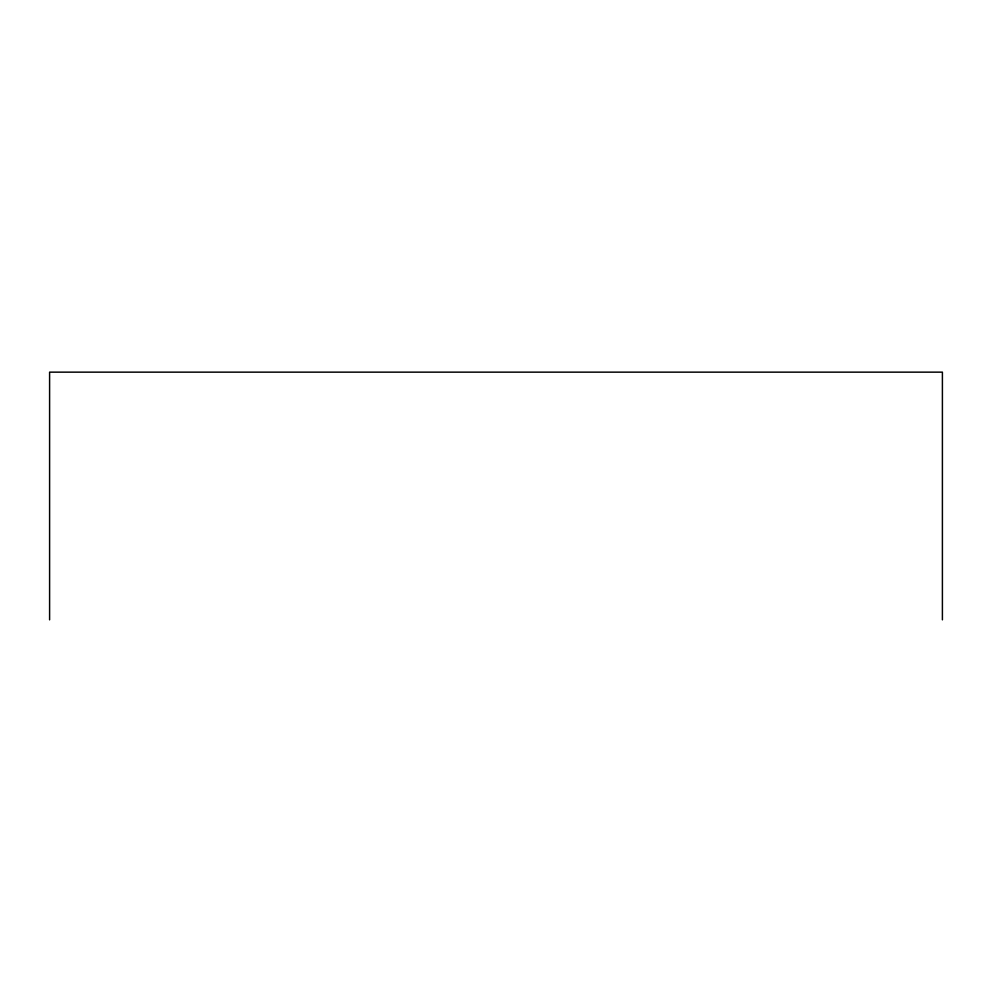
<?xml version="1.0" encoding="UTF-8"?>
<svg xmlns="http://www.w3.org/2000/svg" width="992" height="992" viewBox="0 0 992 992"><rect width="100%" height="100%" fill="white"/><g stroke="black" fill="none" stroke-linecap="round" stroke-linejoin="round"><path stroke-width="1.49" d="M942.4 619.851L942.4 372.149L49.6 372.149L49.6 619.851"/></g></svg>
